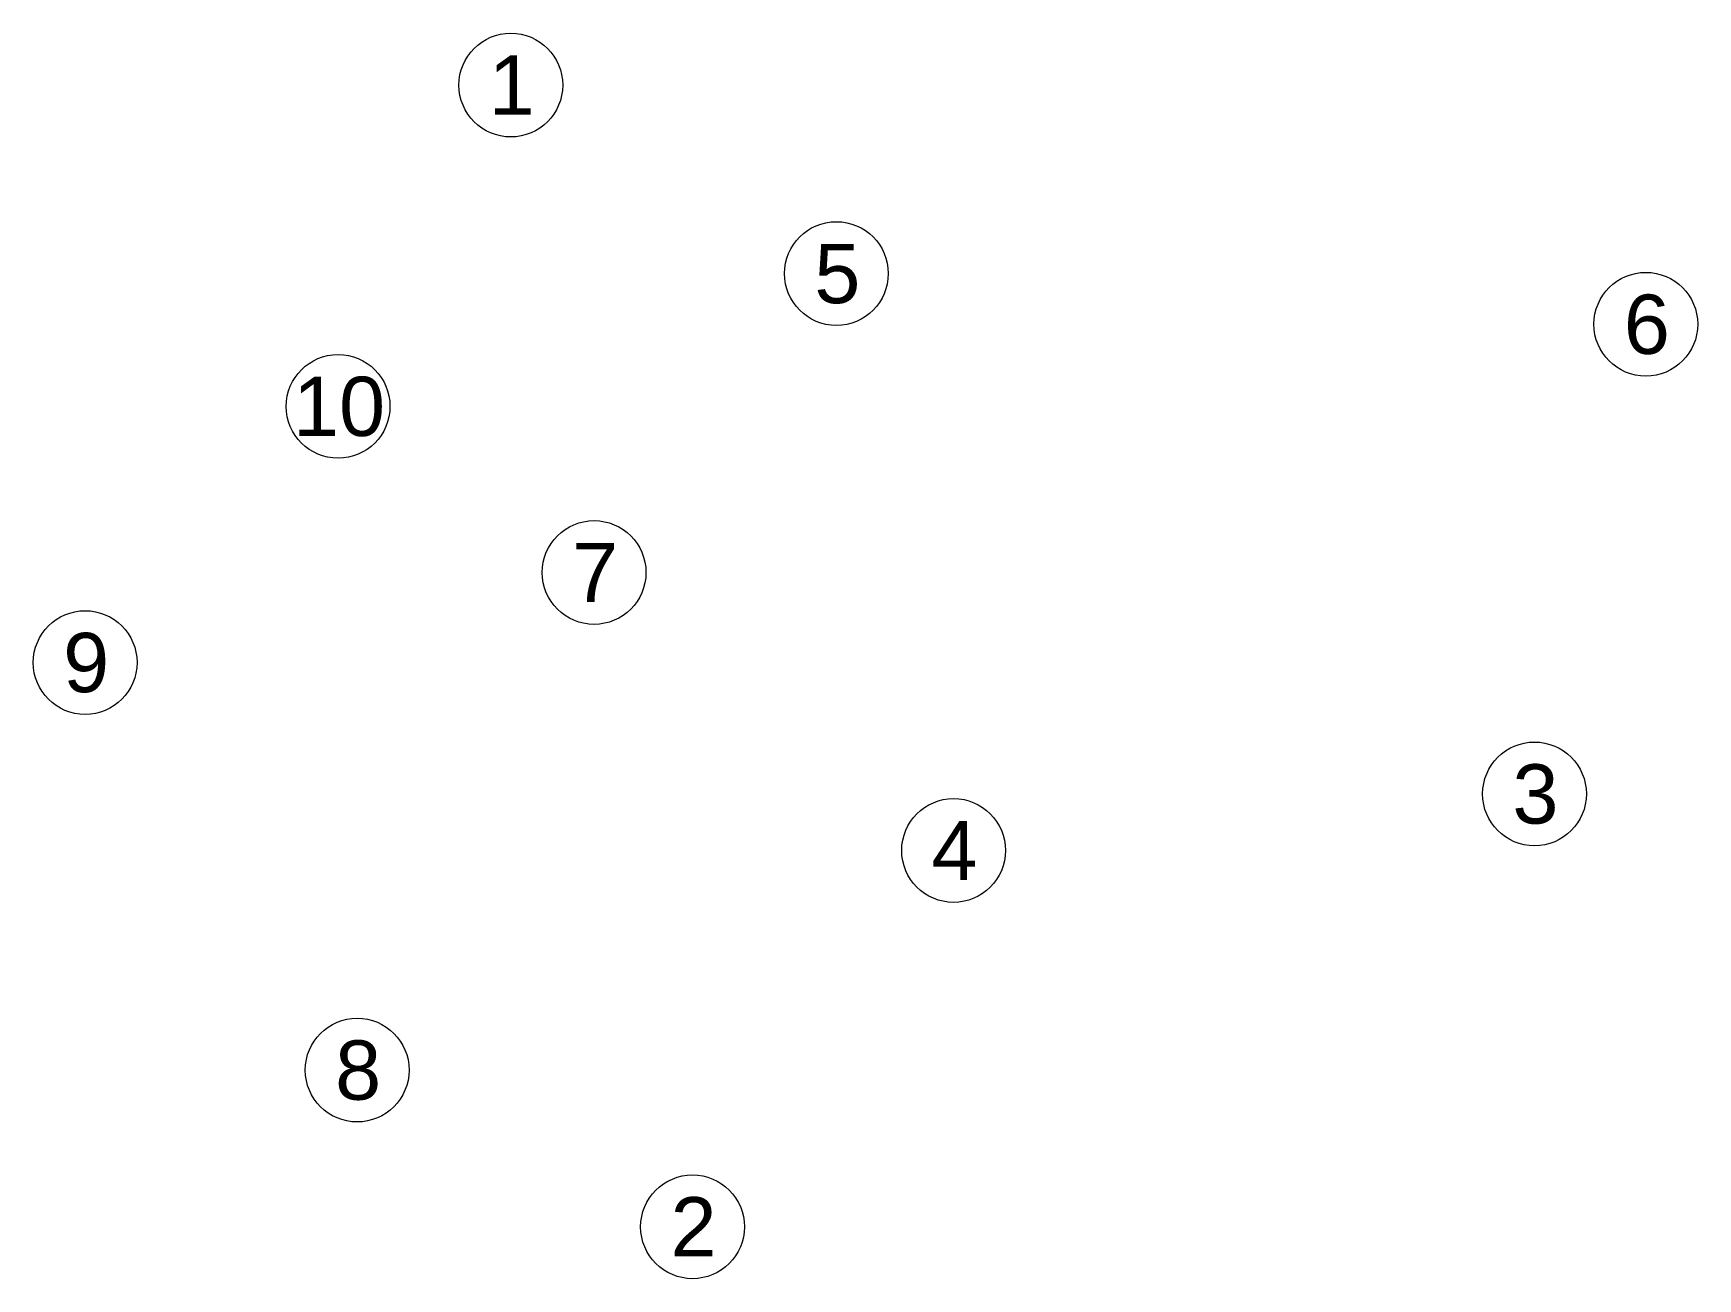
# Model space of a CAD drawing. Extents: x 13156 to 21850, y 12885 to 16714.
# Drawn here: x 13156.1 to 13380.7, y 12884.8 to 13052.9 of the extents above.
import ezdxf
from ezdxf.enums import TextEntityAlignment as Align

# ---------------------------------------------------------------- set-up
doc = ezdxf.new("R2010")
doc.units = 0
doc.layers.add('NUMERACAO', color=5, linetype='CONTINUOUS', lineweight=15)
doc.layers.add('SARR_2.2x7', color=30, linetype='CONTINUOUS')
doc.styles.add('ARIAL', font='arial.ttf')

# ---------------------------------------------------------------- blocks, each defined once
blk = doc.blocks.new('nf1')
at = {"layer": 'NUMERACAO', "color": 1}
blk.add_circle((-0.19, -0.09), 7, dxfattribs=at)
at = {"layer": 'NUMERACAO', "color": 7, "style": 'ARIAL'}
blk.add_text('1', height=8, dxfattribs=at).set_placement((-0.06, -0.09), align=Align.MIDDLE_CENTER)
blk = doc.blocks.new('nf10')
at = {"layer": 'NUMERACAO', "color": 1}
blk.add_circle((-0.91, -0.05), 7, dxfattribs=at)
at = {"layer": 'NUMERACAO', "color": 7, "style": 'ARIAL'}
blk.add_text('10', height=8, dxfattribs=at).set_placement((-0.78, -0.05), align=Align.MIDDLE_CENTER)
blk = doc.blocks.new('nf2')
at = {"layer": 'NUMERACAO', "color": 1}
blk.add_circle((0.01, 0.32), 7, dxfattribs=at)
at = {"layer": 'NUMERACAO', "color": 7, "style": 'ARIAL'}
blk.add_text('2', height=8, dxfattribs=at).set_placement((0.15, 0.32), align=Align.MIDDLE_CENTER)
blk = doc.blocks.new('nf3')
at = {"layer": 'NUMERACAO', "color": 1}
blk.add_circle((0.67, -0.28), 7, dxfattribs=at)
at = {"layer": 'NUMERACAO', "color": 7, "style": 'ARIAL'}
blk.add_text('3', height=8, dxfattribs=at).set_placement((0.8, -0.28), align=Align.MIDDLE_CENTER)
blk = doc.blocks.new('nf5')
at = {"layer": 'NUMERACAO', "color": 1}
blk.add_circle((0.3, 0.52), 7, dxfattribs=at)
at = {"layer": 'NUMERACAO', "color": 7, "style": 'ARIAL'}
blk.add_text('5', height=8, dxfattribs=at).set_placement((0.43, 0.52), align=Align.MIDDLE_CENTER)
blk = doc.blocks.new('nf6')
at = {"layer": 'NUMERACAO', "color": 1}
blk.add_circle((0.05, 0.62), 7, dxfattribs=at)
at = {"layer": 'NUMERACAO', "color": 7, "style": 'ARIAL'}
blk.add_text('6', height=8, dxfattribs=at).set_placement((0.19, 0.62), align=Align.MIDDLE_CENTER)
blk = doc.blocks.new('nf7')
at = {"layer": 'NUMERACAO', "color": 1}
blk.add_circle((0.63, 0.1), 7, dxfattribs=at)
at = {"layer": 'NUMERACAO', "color": 7, "style": 'ARIAL'}
blk.add_text('7', height=8, dxfattribs=at).set_placement((0.77, 0.1), align=Align.MIDDLE_CENTER)
blk = doc.blocks.new('nf8')
at = {"layer": 'NUMERACAO', "color": 1}
blk.add_circle((-0.06, 0.65), 7, dxfattribs=at)
at = {"layer": 'NUMERACAO', "color": 7, "style": 'ARIAL'}
blk.add_text('8', height=8, dxfattribs=at).set_placement((0.07, 0.65), align=Align.MIDDLE_CENTER)
blk = doc.blocks.new('nf9')
at = {"layer": 'NUMERACAO', "color": 1}
blk.add_circle((-0.28, 0.1), 7, dxfattribs=at)
at = {"layer": 'NUMERACAO', "color": 7, "style": 'ARIAL'}
blk.add_text('9', height=8, dxfattribs=at).set_placement((-0.14, 0.1), align=Align.MIDDLE_CENTER)
blk = doc.blocks.new('nf4')
at = {"layer": 'NUMERACAO', "color": 1}
blk.add_circle((0.85, -0.1), 7, dxfattribs=at)
at = {"layer": 'NUMERACAO', "color": 7, "style": 'ARIAL'}
blk.add_text('4', height=8, dxfattribs=at).set_placement((0.98, -0.1), align=Align.MIDDLE_CENTER)

msp = doc.modelspace()

# ---------------------------------------------------------------- block references
at = {"layer": 'SARR_2.2x7', "linetype": 'Continuous'}
for name, p in [('nf1', (13220.74, 13045.99)), ('nf5', (13264.18, 13019.95)), ('nf6', (13373.65, 13013.01)), ('nf10', (13198.15, 13002.6)), ('nf7', (13231.16, 12980.03)), ('nf9', (13163.39, 12967.88)), ('nf3', (13358.01, 12950.53)), ('nf4', (13279.44, 12942.72)), ('nf8', (13199.88, 12912.34)), ('nf2', (13245.06, 12891.52))]:
    msp.add_blockref(name, p, dxfattribs=at)

doc.saveas('drawing.dxf')
